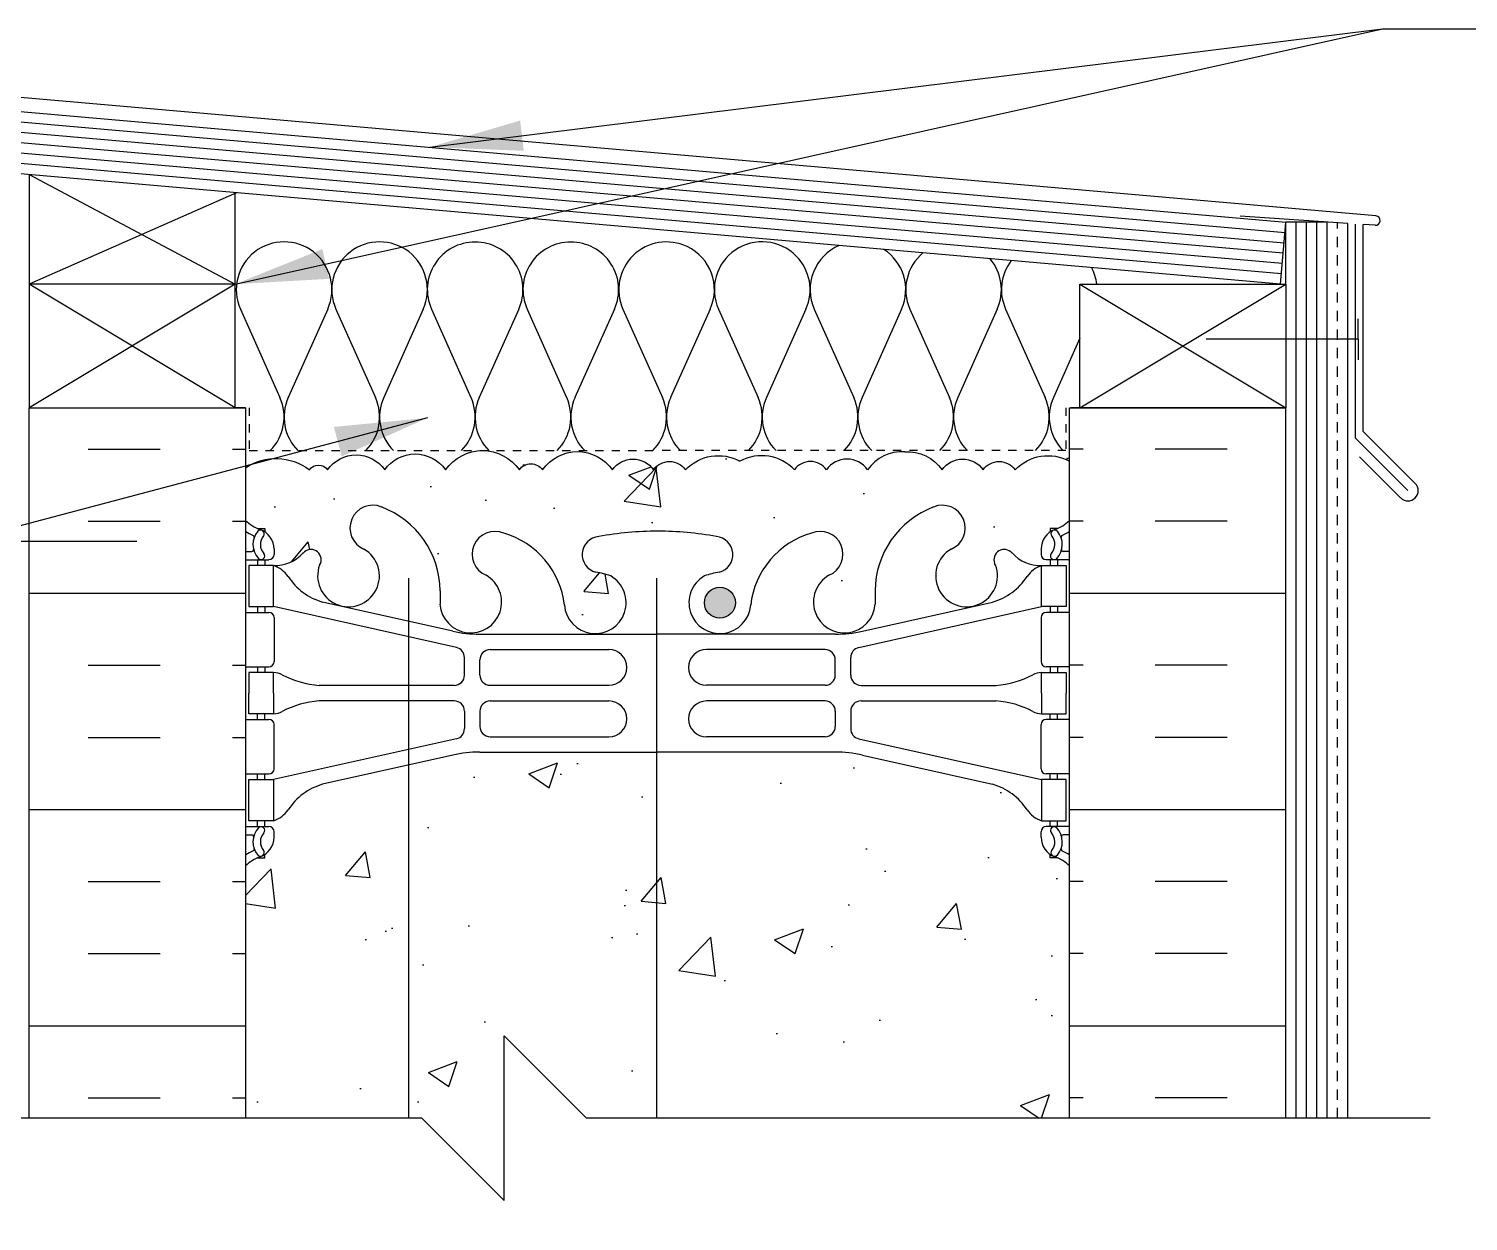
# Model space of a CAD drawing. Header units: inches. Extents: x 231.4 to 287.5, y 32.1 to 107.4.
# Drawn here: x 253.69 to 271.16, y 91.68 to 106.16 of the extents above; entities that cross this region are included whole.
import ezdxf

# ---------------------------------------------------------------- set-up
doc = ezdxf.new("R2010")
doc.units = ezdxf.units.IN
doc.header["$LTSCALE"] = 0.5
doc.header["$MEASUREMENT"] = 0
doc.linetypes.add('DASHED2', pattern=[0.375, 0.25, -0.125])
for name, color, linetype in [('HATCH', 12, 'Continuous'), ('line25', 2, 'Continuous'), ('LINE3', 3, 'Continuous'), ('LINE50', 5, 'Continuous'), ('LINE9', 9, 'Continuous'), ('TEXT', 4, 'Continuous'), ('Web_Edge', 9, 'Continuous')]:
    doc.layers.add(name, color=color, linetype=linetype)
doc.styles.add('DIM', font='romans.shx', dxfattribs={"width": 0.7})
doc.dimstyles.new('ext_12', dxfattribs={"dimscale": 12, "dimtxt": 0.09375, "dimasz": 0.09375, "dimexe": 0.09375, "dimexo": 0.0625, "dimgap": 0.0625, "dimtad": 1, "dimdec": 1, "dimzin": 3, "dimdsep": 46, "dimlunit": 4, "dimtxsty": 'DIM', "dimcen": 0.09, "dimdle": 0.09375, "dimclrt": 4, "dimadec": 0, "dimazin": 0, "dimtfac": 1, "dimtdec": 1, "dimtmove": 2, "dimatfit": 3, "dimfxl": 1, "dimfrac": 2, "dimtolj": 1, "dimtzin": 0, "dimarcsym": 0})

msp = doc.modelspace()

# ---------------------------------------------------------------- hatches: boundary and pattern name
at = {"layer": 'HATCH'}
h = msp.add_hatch(dxfattribs=at)
h.set_pattern_fill('INSUL', color=256, scale=7, style=0)
h.set_pattern_definition([(0, (-2669.8422, -312.8213), (0, 2.625), []), (0, (-2669.8422, -311.9463), (0, 2.625), [0.875, -0.875]), (0, (-2669.8422, -311.0713), (0, 2.625), [0.875, -0.875])])
h.paths.add_polyline_path([(256.319, 101.557), (253.694, 101.557), (253.694, 92.932), (256.319, 92.932)])
h = msp.add_hatch(dxfattribs=at)
h.set_pattern_fill('INSUL', color=256, scale=7, style=0)
h.set_pattern_definition([(180, (3192.481, -312.8213), (0, 2.625), []), (180, (3192.481, -311.9463), (0, 2.625), [0.875, -0.875]), (180, (3192.481, -311.0713), (0, 2.625), [0.875, -0.875])])
h.paths.add_polyline_path([(268.944, 101.557), (266.319, 101.557), (266.319, 92.932), (268.944, 92.932)])
h = msp.add_hatch(dxfattribs=at)
h.set_pattern_fill('AR-CONC', color=256, scale=0.5)
h.set_pattern_definition([(50, (0, 0), (3.5863, -0.31376), [0.375, -4.125]), (355, (0, 0), (-0.693757, 3.76096), [0.3, -3.3]), (100.4514, (0.299, -0.026), (2.892544, 3.4472), [0.3187, -3.50571]), (46.1842, (0, 1), (5.336207, -0.827596), [0.5625, -6.1875]), (96.6356, (0.4447, 0.931), (4.67331, 4.87059), [0.47805, -5.25857]), (351.1842, (0, 1), (4.67331, 4.87059), [0.45, -4.95]), (21, (0.5, 0.75), (2.984535, -2.013094), [0.375, -4.125]), (326, (0.5, 0.75), (1.216577, 3.62575), [0.3, -3.3]), (71.4514, (0.7487, 0.5822), (4.20111, 1.612656), [0.3187, -3.50571]), (37.5, (0, 0), (0.0607993, 1.664469), [0, -3.26, 0, -3.35, 0, -3.3125]), (7.5, (0, 0), (1.315348, 1.972059), [0, -1.91, 0, -3.185, 0, -1.2625]), (327.5, (-1.115, 0), (2.669112, -0.1127744), [0, -1.25, 0, -3.9, 0, -5.175]), (317.5, (-1.615, 0), (2.91593, 0.500525), [0, -1.625, 0, -2.59, 0, -3.675])])
h.paths.add_polyline_path([(264.882, 99.841, 2.155404), (265.421, 99.646), (265.409, 99.667, -0.834375), (265.621, 99.793, 0.23174), (265.978, 99.642), (266.083, 99.642), (266.083, 99.712), (266.036, 99.712, -0.414214), (265.973, 99.775), (265.973, 99.842, -0.249069), (266.083, 100.049), (266.083, 100.091), (266.173, 100.091, 0.08841), (266.319, 100.188), (266.319, 100.909, 0.336749), (265.657, 100.803, 0.520567), (265.27, 100.803, 0.520567), (264.771, 100.803, 0.259173), (264.319, 101.023, 0.259173), (263.868, 100.803, 0.520567), (263.368, 100.803, 0.520567), (262.981, 100.803, 0.336749), (262.319, 100.909, 0.336749), (261.657, 100.803, 0.520567), (261.27, 100.803, 0.520567), (260.771, 100.803, 0.520567), (259.924, 100.803, 0.520567), (259.642, 100.803, 0.520567), (258.747, 100.803, 0.520567), (258.008, 100.803, 0.520567), (257.315, 100.803, 0.520567), (257.094, 100.803, 0.321585), (256.319, 100.829), (256.319, 100.188, 0.088416), (256.465, 100.091), (256.555, 100.091), (256.555, 100.049, -0.249069), (256.665, 99.842), (256.665, 99.775, -0.414214), (256.603, 99.712), (256.555, 99.712), (256.555, 99.642), (256.66, 99.642, 0.231736), (257.018, 99.793, -0.8344), (257.23, 99.667), (257.218, 99.646, 2.155404), (257.756, 99.841, -1), (257.97, 100.352, -0.311223), (258.679, 99.336), (258.679, 99.171, 1.661382), (259.24, 99.523, -1), (259.453, 100.035, -0.30095), (260.189, 99.162, 1.661382), (260.751, 99.515, 0.055617), (260.571, 99.561, -0.843243), (260.606, 99.993, -0.047544), (261.319, 100.058, -0.047544), (262.033, 99.993, -0.843243), (262.068, 99.561, 0.055617), (261.888, 99.515, 1.661382), (262.449, 99.162, -0.30095), (263.186, 100.035, -1), (263.399, 99.523, 1.661382), (263.96, 99.171), (263.96, 99.336, -0.311223), (264.669, 100.352, -1)])
h.paths.add_polyline_path([(266.319, 95.996, 0.08841), (266.173, 96.093), (266.083, 96.093), (266.083, 96.135, -0.249069), (265.973, 96.342), (265.973, 96.41, -0.414214), (266.036, 96.472), (266.083, 96.472), (266.083, 96.542), (265.978, 96.542, -0.155529), (265.803, 96.676, 0.180914), (265.385, 96.987), (263.804, 97.34, 0.054974), (263.477, 97.376), (261.319, 97.376), (259.161, 97.376, 0.054974), (258.835, 97.34), (257.254, 96.987, 0.180914), (256.836, 96.676, -0.155529), (256.66, 96.542), (256.555, 96.542), (256.555, 96.472), (256.603, 96.472, -0.414214), (256.665, 96.41), (256.665, 96.342, -0.249069), (256.555, 96.135), (256.555, 96.093), (256.465, 96.093, 0.088416), (256.319, 95.996), (256.319, 92.932), (258.458, 92.932), (259.458, 91.932), (259.458, 93.932), (260.458, 92.932), (266.319, 92.932)])
h.paths.add_polyline_path([(266.319, 90.432), (260.458, 90.432), (259.458, 91.432), (259.458, 89.432), (258.458, 90.432), (256.319, 90.432), (256.319, 87.625, 0.088416), (256.465, 87.527), (256.555, 87.527), (256.555, 87.486, -0.249069), (256.665, 87.278), (256.665, 87.211, -0.414214), (256.603, 87.148), (256.555, 87.148), (256.555, 87.078), (256.66, 87.078, -0.155529), (256.836, 86.944, 0.180914), (257.254, 86.633), (258.835, 86.28, 0.054974), (259.161, 86.244), (261.319, 86.244), (263.477, 86.244, 0.054974), (263.804, 86.28), (265.385, 86.633, 0.180914), (265.803, 86.944, -0.155529), (265.978, 87.078), (266.083, 87.078), (266.083, 87.148), (266.036, 87.148, -0.414214), (265.973, 87.211), (265.973, 87.278, -0.249069), (266.083, 87.486), (266.083, 87.527), (266.173, 87.527, 0.08841), (266.319, 87.625)])
h.paths.add_polyline_path([(265.819, 79.149, 0.390098), (265.544, 79.448), (261.336, 79.632, 0.020761), (261.319, 79.632, 0.020761), (261.303, 79.632), (257.094, 79.448, 0.390098), (256.819, 79.149), (256.819, 78.588), (256.719, 78.588, -0.327813), (256.684, 78.54), (256.684, 78.537), (256.519, 78.537), (256.489, 78.508), (256.399, 78.508), (256.37, 78.537), (256.319, 78.537), (256.319, 78.403, -0.357642), (257.341, 78.087, -0.520567), (257.892, 78.204, -0.520567), (258.942, 78.204, -0.520567), (259.162, 78.204, -0.520567), (259.559, 78.204, -0.520567), (260.213, 78.204, -0.520567), (260.595, 78.204, -0.520567), (261.117, 78.204, -0.520567), (261.618, 78.204, -0.202806), (261.819, 78.33, -0.202806), (262.021, 78.204, -0.520567), (262.522, 78.204, -0.520567), (263.044, 78.204, -0.520567), (263.426, 78.204, -0.520567), (264.08, 78.204, -0.290815), (264.319, 78.304, -0.290815), (264.559, 78.204, -0.520567), (265.213, 78.204, -0.520567), (265.595, 78.204, -0.520567), (266.117, 78.204, -0.203361), (266.319, 78.331), (266.319, 78.537), (266.269, 78.537), (266.239, 78.508), (266.149, 78.508), (266.12, 78.537), (265.954, 78.537), (265.954, 78.54, -0.327813), (265.919, 78.588), (265.819, 78.588)])
h.paths.add_polyline_path([(266.319, 83.432, 0.08841), (266.173, 83.53), (266.083, 83.53), (266.083, 83.571, -0.249069), (265.973, 83.778), (265.973, 83.846, -0.414214), (266.036, 83.908), (266.083, 83.908), (266.083, 83.978), (265.978, 83.978, 0.231736), (265.621, 83.827, -0.8344), (265.409, 83.953), (265.421, 83.974, 2.155404), (264.882, 83.78, -1), (264.669, 83.269, -0.311223), (263.96, 84.285), (263.96, 84.45, 1.661382), (263.399, 84.097, -1), (263.186, 83.586, -0.30095), (262.449, 84.458, 1.661382), (261.888, 84.105, 0.055617), (262.068, 84.06, -0.843243), (262.033, 83.628, -0.047544), (261.319, 83.563, -0.047544), (260.606, 83.628, -0.843243), (260.571, 84.06, 0.055617), (260.751, 84.105, 1.661382), (260.189, 84.458, -0.30095), (259.453, 83.586, -1), (259.24, 84.097, 1.661382), (258.679, 84.45), (258.679, 84.285, -0.311223), (257.97, 83.269, -1), (257.756, 83.78, 2.155404), (257.218, 83.974), (257.23, 83.953, -0.834375), (257.018, 83.827, 0.23174), (256.66, 83.978), (256.555, 83.978), (256.555, 83.908), (256.603, 83.908, -0.414214), (256.665, 83.846), (256.665, 83.778, -0.249069), (256.555, 83.571), (256.555, 83.53), (256.465, 83.53, 0.088416), (256.319, 83.432), (256.319, 81.428), (256.399, 81.508), (256.489, 81.508), (256.519, 81.478), (256.669, 81.478, -0.414214), (256.719, 81.428), (256.819, 81.428), (256.819, 80.867, 0.390098), (257.094, 80.568), (261.303, 80.384, 0.020761), (261.319, 80.384, 0.020761), (261.336, 80.384), (265.544, 80.568, 0.390098), (265.819, 80.867), (265.819, 81.428), (265.919, 81.428, -0.414214), (265.969, 81.478), (266.069, 81.478), (266.119, 81.478), (266.149, 81.508), (266.239, 81.508), (266.319, 81.428), (266.319, 81.432)])
h.paths.add_polyline_path([(266.319, 74.182), (268.319, 76.182), (280.629, 76.182), (282.033, 75.192), (282.033, 72.432), (281.673, 72.432), (281.673, 70.932), (283.923, 70.932), (285.215, 70.932), (285.215, 72.432), (284.215, 73.432), (285.813, 73.432), (285.813, 73.835), (285.215, 74.432), (285.215, 78.182), (266.319, 78.182), (266.319, 78.331, 0.203361), (266.117, 78.204, 0.520567), (265.595, 78.204, 0.520567), (265.213, 78.204, 0.520567), (264.559, 78.204, 0.290815), (264.319, 78.304, 0.290815), (264.08, 78.204, 0.520567), (263.426, 78.204, 0.520567), (263.044, 78.204, 0.520567), (262.522, 78.204, 0.520567), (262.021, 78.204, 0.202806), (261.819, 78.33, 0.202806), (261.618, 78.204, 0.520567), (261.117, 78.204, 0.520567), (260.595, 78.204, 0.520567), (260.213, 78.204, 0.520567), (259.559, 78.204, 0.520567), (259.162, 78.204, 0.520567), (258.942, 78.204, 0.520567), (257.892, 78.204, 0.520567), (257.341, 78.087, 0.357642), (256.319, 78.403), (256.319, 77.787), (256.684, 77.787), (256.684, 76.587), (256.319, 76.587), (256.319, 75.837), (256.684, 75.837), (256.684, 74.637), (256.319, 74.637), (256.319, 73.887), (256.684, 73.887), (256.684, 72.807), (256.319, 72.807), (256.319, 72.057), (256.684, 72.057), (256.684, 70.977), (256.319, 70.977), (256.319, 70.227), (256.684, 70.227), (256.684, 69.027), (256.319, 69.027), (256.319, 68.277), (256.684, 68.277), (256.684, 67.807, -0.305478), (257.027, 67.681, -0.520567), (257.528, 67.681, -0.520567), (258.05, 67.681, -0.520567), (258.432, 67.681, -0.520567), (259.086, 67.681, -0.520567), (259.483, 67.681, -0.520567), (259.703, 67.681, -0.520567), (260.754, 67.681, -0.520567), (261.305, 67.563, -0.257048), (261.819, 67.879, -0.257048), (262.334, 67.563, -0.520567), (262.885, 67.681, -0.520567), (263.936, 67.681, -0.520567), (264.156, 67.681, -0.206539), (264.319, 67.781, -0.206539), (264.483, 67.681, -0.520567), (264.703, 67.681, -0.520567), (265.754, 67.681, -0.164458), (265.954, 67.771), (265.954, 68.277), (266.319, 68.277), (266.319, 68.682)])
h.paths.add_polyline_path([(265.819, 67.216), (265.919, 67.216, -0.327813), (265.954, 67.263), (265.954, 67.771, 0.164458), (265.754, 67.681, 0.520567), (264.703, 67.681, 0.520567), (264.483, 67.681, 0.206539), (264.319, 67.781, 0.206539), (264.156, 67.681, 0.520567), (263.936, 67.681, 0.520567), (262.885, 67.681, 0.520567), (262.334, 67.563, 0.257048), (261.819, 67.879, 0.257048), (261.305, 67.563, 0.520567), (260.754, 67.681, 0.520567), (259.703, 67.681, 0.520567), (259.483, 67.681, 0.520567), (259.086, 67.681, 0.520567), (258.432, 67.681, 0.520567), (258.05, 67.681, 0.520567), (257.528, 67.681, 0.520567), (257.027, 67.681, 0.305478), (256.684, 67.807), (256.684, 67.263, -0.327813), (256.719, 67.216), (256.819, 67.216), (256.819, 66.655, 0.390098), (257.094, 66.356), (261.303, 66.172, 0.020761), (261.319, 66.171, 0.020761), (261.336, 66.172), (265.544, 66.356, 0.390098), (265.819, 66.655)])
h.paths.add_polyline_path([(266.319, 64.376), (266.239, 64.296), (266.149, 64.296), (266.119, 64.326), (265.969, 64.326, -0.414214), (265.919, 64.376), (265.819, 64.376), (265.819, 64.937, 0.390098), (265.544, 65.236), (261.336, 65.419, 0.020761), (261.319, 65.42, 0.020761), (261.303, 65.419), (257.094, 65.236, 0.390098), (256.819, 64.937), (256.819, 64.376), (256.719, 64.376, -0.414214), (256.669, 64.326), (256.569, 64.326), (256.519, 64.326), (256.489, 64.296), (256.399, 64.296), (256.319, 64.376), (256.319, 63.432), (256.319, 61.432, 0.088416), (256.465, 61.335), (256.555, 61.335), (256.555, 61.293, -0.249069), (256.665, 61.086), (256.665, 61.019, -0.414214), (256.603, 60.956), (256.555, 60.956), (256.555, 60.886), (256.66, 60.886, 0.231736), (257.018, 61.037, -0.8344), (257.23, 60.912), (257.218, 60.89, 2.155404), (257.756, 61.085, -1), (257.97, 61.596, -0.311223), (258.679, 60.58), (258.679, 60.415, 1.661382), (259.24, 60.768, -1), (259.453, 61.279, -0.30095), (260.189, 60.406, 1.661382), (260.751, 60.759, 0.055617), (260.571, 60.805, -0.843243), (260.606, 61.237, -0.047544), (261.319, 61.302, -0.047544), (262.033, 61.237, -0.843243), (262.068, 60.805, 0.055617), (261.888, 60.759, 1.661382), (262.449, 60.406, -0.30095), (263.186, 61.279, -1), (263.399, 60.768, 1.661382), (263.96, 60.415), (263.96, 60.58, -0.311223), (264.669, 61.596, -1), (264.882, 61.085, 2.155404), (265.421, 60.89), (265.409, 60.912, -0.834375), (265.621, 61.037, 0.23174), (265.978, 60.886), (266.083, 60.886), (266.083, 60.956), (266.036, 60.956, -0.414214), (265.973, 61.019), (265.973, 61.086, -0.249069), (266.083, 61.293), (266.083, 61.335), (266.173, 61.335, 0.08841), (266.319, 61.432)])
h.paths.add_polyline_path([(265.819, 65.914, 0.425773), (265.56, 66.164), (261.703, 66.013, 0.390098), (261.519, 65.813), (261.519, 65.778, 0.390098), (261.703, 65.579), (265.56, 65.427, 0.425773), (265.819, 65.677)])
h.paths.add_polyline_path([(261.119, 65.778), (261.119, 65.813, 0.390098), (260.936, 66.013), (257.079, 66.164, 0.425773), (256.819, 65.914), (256.819, 65.677, 0.425773), (257.079, 65.427), (260.936, 65.579, 0.390098)])
h.paths.add_polyline_path([(260.936, 80.225), (257.079, 80.377, 0.425773), (256.819, 80.127), (256.819, 79.889, 0.425773), (257.079, 79.639), (260.936, 79.791, 0.390098), (261.119, 79.99), (261.119, 80.026, 0.390098)])
h.paths.add_polyline_path([(265.819, 80.127, 0.425773), (265.56, 80.377), (261.703, 80.225, 0.390098), (261.519, 80.026), (261.519, 79.99, 0.390098), (261.703, 79.791), (265.56, 79.639, 0.425773), (265.819, 79.889)])
h.paths.add_polyline_path([(266.319, 57.24, 0.08841), (266.173, 57.337), (266.083, 57.337), (266.083, 57.379, -0.249069), (265.973, 57.586), (265.973, 57.654, -0.414214), (266.036, 57.716), (266.083, 57.716), (266.083, 57.786), (265.978, 57.786, -0.155529), (265.803, 57.92, 0.180914), (265.385, 58.232), (263.804, 58.584, 0.054974), (263.477, 58.621), (261.319, 58.621), (259.161, 58.621, 0.054974), (258.835, 58.584), (257.254, 58.232, 0.180914), (256.836, 57.92, -0.155529), (256.66, 57.786), (256.555, 57.786), (256.555, 57.716), (256.603, 57.716, -0.414214), (256.665, 57.654), (256.665, 57.586, -0.249069), (256.555, 57.379), (256.555, 57.337), (256.465, 57.337, 0.088416), (256.319, 57.24), (256.319, 54.432), (259.114, 54.432), (260.114, 53.432), (260.114, 55.432), (261.114, 54.432), (266.319, 54.432)])
at = {"layer": 'LINE3'}
h = msp.add_hatch(color=256, dxfattribs=at)
h.paths.add_polyline_path([(262.26, 99.224, 0.831395), (261.891, 99.224)])
h.paths.add_polyline_path([(262.263, 99.19, 0.045935), (262.26, 99.224), (261.891, 99.224, 0.045935), (261.888, 99.19, 1)])

# ---------------------------------------------------------------- linework, layer by layer
at = {"layer": 'HATCH'}
for p, q in [((270.035, 103.885), (249.069, 105.719)), ((268.933, 103.68), (249.268, 105.4)), ((268.911, 103.431), (249.246, 105.151)), ((268.922, 103.555), (249.257, 105.276)), ((268.9, 103.306), (249.235, 105.027)), ((268.89, 103.182), (249.224, 104.902)), ((253.694, 104.386), (256.194, 103.057)), ((256.21, 104.166), (253.694, 103.057)), ((269.694, 103.791), (268.387, 103.883)), ((269.069, 92.932), (269.069, 103.809)), ((269.194, 92.932), (269.194, 103.809)), ((269.319, 92.932), (269.319, 103.809)), ((269.694, 92.932), (269.694, 103.791)), ((269.788, 101.186), (269.788, 103.784)), ((270.026, 103.772), (269.882, 103.78)), ((269.882, 101.269), (269.882, 103.78)), ((256.194, 101.557), (253.694, 103.057)), ((256.194, 103.057), (253.694, 101.557)), ((266.444, 101.557), (268.944, 103.057)), ((266.444, 103.057), (268.944, 101.557)), ((256.257, 102.754), (256.737, 101.681)), ((257.316, 102.754), (256.837, 101.68)), ((257.416, 102.754), (257.896, 101.681)), ((258.475, 102.754), (257.997, 101.68)), ((258.576, 102.754), (259.055, 101.681)), ((259.635, 102.754), (259.156, 101.681)), ((259.737, 102.754), (260.216, 101.681)), ((260.797, 102.754), (260.317, 101.681)), ((260.898, 102.754), (261.378, 101.681)), ((261.958, 102.754), (261.478, 101.681)), ((262.059, 102.754), (262.539, 101.681)), ((263.119, 102.754), (262.639, 101.681)), ((263.22, 102.754), (263.7, 101.681)), ((264.28, 102.754), (263.801, 101.681)), ((264.381, 102.754), (264.861, 101.681)), ((265.441, 102.754), (264.961, 101.681)), ((265.542, 102.754), (266.022, 101.681)), ((266.444, 102.401), (266.122, 101.681)), ((269.788, 101.186), (270.425, 100.55)), ((269.882, 101.269), (270.513, 100.638)), ((269.838, 100.96), (270.336, 100.461))]:
    msp.add_line(p, q, dxfattribs=at)
at = {"layer": 'HATCH', "color": 6, "linetype": 'DASHED2', "ltscale": 0.5}
for points in [[(255.007, 101.557), (256.363, 101.557), (256.363, 101.036), (261.319, 101.036)], [(267.632, 101.557), (266.275, 101.557), (266.275, 101.036), (261.319, 101.036)]]:
    msp.add_lwpolyline(points, dxfattribs=at)
at = {"layer": 'HATCH'}
for points in [[(256.319, 100.829, -0.321585), (257.094, 100.803, -0.520567), (257.315, 100.803, -0.520567), (258.008, 100.803, -0.520567), (258.747, 100.803, -0.520567), (259.642, 100.803, -0.520567), (259.924, 100.803, -0.520567), (260.771, 100.803, -0.520567), (261.27, 100.803, -0.520567), (261.657, 100.803, -0.336749), (262.319, 100.909)], [(264.319, 101.023, 0.259173), (263.868, 100.803, 0.520567), (263.368, 100.803, 0.520567), (262.981, 100.803, 0.336749), (262.319, 100.909)], [(264.319, 101.023, -0.259173), (264.771, 100.803, -0.520567), (265.27, 100.803, -0.520567), (265.657, 100.803, -0.336749), (266.319, 100.909)]]:
    msp.add_lwpolyline(points, format="xyb", dxfattribs=at)
for centre, radius, start, end in [((270.031, 103.828), 0.0567, 265, 85), ((256.787, 102.99), 0.58, 335.9664, 204.0694), ((257.946, 102.99), 0.58, 335.9664, 204.0694), ((259.102, 102.99), 0.577, 89.6769, 204.2169), ((259.109, 102.99), 0.577, 335.7834, 90.4023), ((260.263, 102.99), 0.577, 89.5977, 204.2166), ((260.27, 102.99), 0.577, 335.7831, 90.3231), ((261.427, 102.99), 0.579, 64.3407, 204.1188), ((261.432, 102.99), 0.577, 335.7831, 64.7825), ((262.588, 102.991), 0.58, 44.4136, 204.1148), ((263.75, 102.991), 0.58, 112.8767, 204.1145), ((263.75, 102.991), 0.58, 335.8855, 57.1233), ((264.911, 102.991), 0.58, 129.794, 204.1145), ((262.593, 102.99), 0.577, 335.7831, 44.7269), ((264.911, 102.991), 0.58, 335.8855, 40.206), ((266.072, 102.991), 0.58, 142.6335, 204.1145), ((266.072, 102.991), 0.58, 6.5658, 27.3665), ((256.207, 101.444), 0.58, 315.3149, 24.0694), ((257.367, 101.444), 0.58, 155.9664, 224.6851), ((257.366, 101.444), 0.58, 315.3149, 24.0694), ((258.526, 101.444), 0.58, 155.9664, 224.6851), ((258.526, 101.444), 0.58, 315.3149, 24.0694), ((259.685, 101.444), 0.58, 155.9306, 224.6851), ((259.687, 101.444), 0.58, 315.3149, 24.0694), ((260.847, 101.444), 0.58, 155.9306, 224.6851), ((260.848, 101.444), 0.58, 315.3149, 24.0694), ((262.008, 101.444), 0.58, 155.9306, 224.6851), ((262.009, 101.444), 0.58, 315.3149, 24.0694), ((263.169, 101.444), 0.58, 155.9306, 224.6851), ((263.17, 101.444), 0.58, 315.3149, 24.0694), ((264.33, 101.444), 0.58, 155.9306, 224.6851), ((264.331, 101.444), 0.58, 315.3149, 24.0694), ((265.491, 101.444), 0.58, 155.9306, 224.6851), ((265.492, 101.444), 0.58, 315.3149, 24.0694), ((266.652, 101.444), 0.58, 155.9306, 224.6851), ((257.366, 101.444), 0.58, 270, 270.0458), ((257.367, 101.444), 0.58, 269.9771, 270), ((259.685, 101.444), 0.58, 270, 273.6965), ((259.687, 101.444), 0.58, 280.1122, 281.3565), ((266.004, 101.444), 0.58, 297.6798, 302.977), ((270.425, 100.55), 0.125, 225, 45)]:
    msp.add_arc(centre, radius, start, end, dxfattribs=at)
at = {"layer": 'line25'}
for p, q in [((268.944, 103.804), (249.279, 105.525)), ((268.879, 103.057), (249.213, 104.778)), ((253.694, 104.386), (253.694, 101.557)), ((256.194, 101.557), (256.194, 104.167)), ((268.879, 103.057), (268.944, 103.804)), ((268.944, 103.057), (268.944, 103.809)), ((269.444, 103.809), (268.944, 103.809)), ((269.444, 92.932), (269.444, 103.809)), ((256.194, 103.057), (253.694, 103.057)), ((253.694, 101.557), (256.194, 101.557)), ((256.319, 101.557), (256.194, 101.557)), ((256.319, 101.557), (256.319, 92.932)), ((266.319, 101.557), (266.444, 101.557)), ((266.319, 92.932), (266.319, 101.557))]:
    msp.add_line(p, q, dxfattribs=at)
msp.add_lwpolyline([(268.944, 103.057), (268.944, 101.557), (266.444, 101.557), (266.444, 103.057)], close=True, dxfattribs=at)
at = {"layer": 'LINE3'}
for p, q in [((258.296, 99.488), (258.296, 92.932)), ((261.305, 99.488), (261.305, 92.932))]:
    msp.add_line(p, q, dxfattribs=at)
msp.add_circle((262.075, 99.19), 0.188, dxfattribs=at)
at = {"layer": 'LINE50', "color": 9, "linetype": 'DASHED2'}
msp.add_line((269.569, 92.932), (269.569, 103.8), dxfattribs=at)
at = {"layer": 'LINE50'}
for p, q in [((253.694, 101.557), (256.319, 101.557)), ((253.694, 92.932), (253.694, 101.557)), ((266.319, 101.557), (268.944, 101.557)), ((268.944, 92.932), (268.944, 101.557))]:
    msp.add_line(p, q, dxfattribs=at)
at = {"layer": 'LINE9'}
for p, q in [((269.822, 102.387), (269.822, 102.637)), ((269.822, 102.387), (267.977, 102.387)), ((269.822, 102.387), (269.822, 102.137)), ((253.156, 99.937), (255.002, 99.937)), ((259.458, 91.932), (259.458, 93.932)), ((260.458, 92.932), (259.458, 93.932)), ((258.458, 92.932), (248.222, 92.932)), ((258.458, 92.932), (259.458, 91.932)), ((270.694, 92.932), (260.458, 92.932))]:
    msp.add_line(p, q, dxfattribs=at)
at = {"layer": 'Web_Edge'}
for p, q in [((256.465, 100.091), (256.555, 100.091)), ((256.555, 100.091), (256.555, 100.049)), ((266.173, 100.091), (266.083, 100.091)), ((266.083, 100.091), (266.083, 100.049)), ((256.319, 99.812), (256.397, 99.812)), ((256.665, 99.842), (256.665, 99.775)), ((265.973, 99.842), (265.973, 99.775)), ((266.319, 99.812), (266.241, 99.812)), ((256.319, 99.712), (256.603, 99.712)), ((256.465, 99.712), (256.465, 99.642)), ((256.555, 99.712), (256.555, 99.642)), ((257.218, 99.646), (257.23, 99.667)), ((265.421, 99.646), (265.409, 99.667)), ((266.319, 99.712), (266.036, 99.712)), ((266.083, 99.712), (266.083, 99.642)), ((266.173, 99.712), (266.173, 99.642)), ((258.679, 99.336), (258.679, 99.171)), ((263.96, 99.336), (263.96, 99.171)), ((256.319, 99.072), (256.603, 99.072)), ((256.465, 99.142), (256.465, 99.072)), ((256.555, 99.142), (256.555, 99.072)), ((258.878, 98.645), (256.66, 99.142)), ((258.835, 98.844), (257.254, 99.197)), ((263.761, 98.645), (265.978, 99.142)), ((263.804, 98.844), (265.385, 99.197)), ((266.319, 99.072), (266.036, 99.072)), ((266.083, 99.142), (266.083, 99.072)), ((266.173, 99.142), (266.173, 99.072)), ((256.665, 99.01), (256.665, 98.475)), ((265.973, 99.01), (265.973, 98.475)), ((259.161, 98.808), (261.319, 98.808)), ((263.477, 98.808), (261.319, 98.808)), ((258.976, 98.311), (258.976, 98.523)), ((259.288, 98.621), (260.728, 98.621)), ((263.351, 98.621), (261.911, 98.621)), ((263.663, 98.311), (263.663, 98.523)), ((256.319, 98.412), (256.603, 98.412)), ((256.465, 98.412), (256.465, 98.342)), ((256.555, 98.412), (256.555, 98.342)), ((259.163, 98.312), (259.163, 98.496)), ((263.476, 98.312), (263.476, 98.496)), ((266.319, 98.412), (266.036, 98.412)), ((266.083, 98.412), (266.083, 98.342)), ((266.173, 98.412), (266.173, 98.342)), ((258.851, 98.186), (257.213, 98.186)), ((259.288, 98.187), (260.728, 98.187)), ((263.351, 98.187), (261.911, 98.187)), ((263.788, 98.186), (265.426, 98.186)), ((258.851, 97.998), (257.213, 97.998)), ((259.288, 97.997), (260.728, 97.997)), ((263.351, 97.997), (261.911, 97.997)), ((263.788, 97.998), (265.426, 97.998)), ((256.465, 97.772), (256.465, 97.842)), ((256.555, 97.772), (256.555, 97.842)), ((258.976, 97.873), (258.976, 97.661)), ((259.163, 97.872), (259.163, 97.688)), ((263.476, 97.872), (263.476, 97.688)), ((263.663, 97.873), (263.663, 97.661)), ((266.083, 97.772), (266.083, 97.842)), ((266.173, 97.772), (266.173, 97.842)), ((256.319, 97.772), (256.603, 97.772)), ((256.665, 97.175), (256.665, 97.71)), ((265.973, 97.175), (265.973, 97.71)), ((266.319, 97.772), (266.036, 97.772)), ((258.878, 97.539), (256.66, 97.042)), ((259.288, 97.563), (260.728, 97.563)), ((263.351, 97.563), (261.911, 97.563)), ((263.761, 97.539), (265.978, 97.042)), ((258.835, 97.34), (257.254, 96.987)), ((259.161, 97.376), (261.319, 97.376)), ((263.477, 97.376), (261.319, 97.376)), ((263.804, 97.34), (265.385, 96.987)), ((256.319, 97.112), (256.603, 97.112)), ((256.465, 97.042), (256.465, 97.112)), ((256.555, 97.042), (256.555, 97.112)), ((266.319, 97.112), (266.036, 97.112)), ((266.083, 97.042), (266.083, 97.112)), ((266.173, 97.042), (266.173, 97.112)), ((256.319, 96.472), (256.603, 96.472)), ((256.465, 96.472), (256.465, 96.542)), ((256.555, 96.472), (256.555, 96.542)), ((266.319, 96.472), (266.036, 96.472)), ((266.083, 96.472), (266.083, 96.542)), ((266.173, 96.472), (266.173, 96.542)), ((256.319, 96.372), (256.397, 96.372)), ((256.665, 96.342), (256.665, 96.41)), ((265.973, 96.342), (265.973, 96.41)), ((266.319, 96.372), (266.241, 96.372)), ((256.465, 96.093), (256.555, 96.093)), ((256.555, 96.093), (256.555, 96.135)), ((266.083, 96.093), (266.083, 96.135)), ((266.173, 96.093), (266.083, 96.093))]:
    msp.add_line(p, q, dxfattribs=at)
for points in [[(256.36, 99.142), (256.66, 99.142), (256.66, 99.642), (256.36, 99.642)], [(266.278, 99.142), (265.978, 99.142), (265.978, 99.642), (266.278, 99.642)], [(256.36, 97.042), (256.66, 97.042), (256.66, 96.542), (256.36, 96.542)], [(266.278, 97.042), (265.978, 97.042), (265.978, 96.542), (266.278, 96.542)]]:
    msp.add_lwpolyline(points, close=True, dxfattribs=at)
for points in [[(256.66, 98.092), (256.66, 98.342), (256.36, 98.342), (256.36, 98.092)], [(265.978, 98.092), (265.978, 98.342), (266.278, 98.342), (266.278, 98.092)], [(256.66, 98.092), (256.66, 97.842), (256.36, 97.842), (256.36, 98.092)], [(265.978, 98.092), (265.978, 97.842), (266.278, 97.842), (266.278, 98.092)]]:
    msp.add_lwpolyline(points, dxfattribs=at)
for centre, radius, start, end in [((257.863, 100.096), 0.277, 67.32, 247.32), ((257.587, 99.329), 1.092, 0.3332, 69.4825), ((265.051, 99.329), 1.092, 110.5175, 179.6668), ((264.775, 100.096), 0.277, 292.68, 112.68), ((256.665, 100.549), 0.5, 226.2109, 250.5288), ((265.973, 100.549), 0.5, 289.4712, 313.7878), ((256.665, 100.549), 0.6, 234.7832, 245.0748), ((256.659, 99.897), 0.25, 140.1145, 222.4609), ((256.403, 99.986), 0.021, 343.464, 63.9957), ((256.501, 100.027), 0.045, 321.448, 139.1879), ((256.415, 99.842), 0.25, 0, 70.5288), ((256.659, 99.897), 0.16, 140.0001, 222.4609), ((259.346, 99.779), 0.277, 67.32, 247.32), ((259.162, 99.042), 1.034, 6.6669, 73.6635), ((260.625, 99.774), 0.22, 95.1835, 255.7396), ((261.302, 96.28), 3.777, 89.7394, 100.6275), ((261.337, 96.28), 3.777, 79.3725, 90.2606), ((262.013, 99.774), 0.22, 284.2604, 84.8165), ((263.476, 99.042), 1.034, 106.3365, 173.3331), ((263.292, 99.779), 0.277, 292.68, 112.68), ((266.223, 99.842), 0.25, 109.4712, 180), ((266.137, 100.027), 0.045, 40.8121, 218.552), ((265.98, 99.897), 0.16, 317.5391, 39.9999), ((265.98, 99.897), 0.25, 317.5391, 39.8855), ((266.235, 99.986), 0.021, 116.0043, 196.536), ((265.973, 100.549), 0.6, 294.9252, 305.2168), ((256.397, 99.832), 0.0196, 269.4032, 15.4901), ((256.508, 99.758), 0.045, 222.4609, 42.4609), ((256.603, 99.775), 0.0625, 270, 0), ((256.685, 100.083), 0.441, 266.7976, 318.9873), ((257.112, 99.711), 0.125, 339.6243, 138.9873), ((257.569, 99.516), 0.375, 159.6243, 60.0685), ((265.069, 99.516), 0.375, 119.9315, 20.3757), ((265.526, 99.711), 0.125, 41.0127, 200.3757), ((265.954, 100.083), 0.441, 221.0127, 273.2024), ((266.036, 99.775), 0.0625, 180, 270), ((266.131, 99.758), 0.045, 137.5391, 317.5391), ((266.241, 99.832), 0.0196, 164.5099, 270.5968), ((256.538, 99.299), 0.364, 34.9775, 70.3387), ((266.101, 99.299), 0.364, 109.6613, 145.0225), ((257.461, 99.911), 0.743, 212.7919, 253.8107), ((259.052, 99.198), 0.375, 184.2448, 60.0685), ((260.563, 99.19), 0.375, 184.2448, 60.0685), ((260.457, 98.734), 0.834, 69.3729, 82.1063), ((262.075, 99.19), 0.375, 119.9315, 355.7552), ((262.182, 98.734), 0.834, 97.8937, 110.6271), ((263.586, 99.198), 0.375, 119.9315, 355.7552), ((265.178, 99.911), 0.743, 286.1893, 327.2081), ((256.603, 99.01), 0.0625, 0, 90), ((266.036, 99.01), 0.0625, 90, 180), ((259.161, 100.308), 1.5, 257.4135, 270), ((263.477, 100.308), 1.5, 270, 282.5865), ((258.851, 98.523), 0.125, 0, 77.3767), ((259.288, 98.496), 0.125, 90, 180), ((260.728, 98.404), 0.217, 270, 90), ((261.911, 98.404), 0.217, 90, 270), ((263.351, 98.496), 0.125, 0, 90), ((263.788, 98.523), 0.125, 102.6233, 180), ((256.603, 98.475), 0.0625, 270, 0), ((256.656, 98.123), 0.219, 60.4937, 88.92), ((265.982, 98.123), 0.219, 91.08, 119.5063), ((266.036, 98.475), 0.0625, 180, 270), ((257.302, 99.353), 1.17, 242.6365, 265.6505), ((258.851, 98.311), 0.125, 270, 0), ((259.288, 98.312), 0.125, 180, 270), ((263.351, 98.312), 0.125, 270, 360), ((263.788, 98.311), 0.125, 180, 270), ((265.337, 99.353), 1.17, 274.3495, 297.3635), ((257.302, 96.831), 1.17, 94.3495, 117.3635), ((258.851, 97.873), 0.125, 0, 90), ((259.288, 97.872), 0.125, 90, 180), ((260.728, 97.78), 0.217, 270, 90), ((261.911, 97.78), 0.217, 90, 270), ((263.351, 97.872), 0.125, 0, 90), ((263.788, 97.873), 0.125, 90, 180), ((265.337, 96.831), 1.17, 62.6365, 85.6505), ((256.656, 98.061), 0.219, 271.08, 299.5063), ((265.982, 98.061), 0.219, 240.4937, 268.92), ((256.603, 97.71), 0.0625, 0, 90), ((258.851, 97.661), 0.125, 282.6233, 0), ((259.288, 97.688), 0.125, 180, 270), ((263.351, 97.688), 0.125, 270, 0), ((263.788, 97.661), 0.125, 180, 257.3767), ((266.036, 97.71), 0.0625, 90, 180), ((259.161, 95.876), 1.5, 90, 102.5865), ((263.477, 95.876), 1.5, 77.4135, 90), ((256.603, 97.175), 0.0625, 270, 0), ((266.036, 97.175), 0.0625, 180, 270), ((257.461, 96.273), 0.743, 106.1893, 147.2081), ((265.178, 96.273), 0.743, 32.7919, 73.8107), ((256.538, 96.885), 0.364, 289.6613, 325.0225), ((266.101, 96.885), 0.364, 214.9775, 250.3387), ((256.659, 96.287), 0.25, 137.5391, 219.8855), ((256.508, 96.426), 0.045, 317.5391, 137.5391), ((256.603, 96.41), 0.0625, 360, 90), ((266.036, 96.41), 0.0625, 90, 180), ((266.131, 96.426), 0.045, 42.4609, 222.4609), ((265.98, 96.287), 0.25, 320.1145, 42.4609), ((256.397, 96.352), 0.0196, 344.5099, 90.5968), ((256.659, 96.287), 0.16, 137.5391, 219.9999), ((256.415, 96.342), 0.25, 289.4712, 360), ((266.223, 96.342), 0.25, 180, 250.5288), ((265.98, 96.287), 0.16, 320.0001, 42.4609), ((266.241, 96.352), 0.0196, 89.4032, 195.4901), ((256.665, 95.635), 0.6, 114.9252, 125.2168), ((256.665, 95.635), 0.5, 109.4712, 133.7891), ((256.403, 96.198), 0.021, 296.0043, 16.536), ((256.501, 96.157), 0.045, 220.8121, 38.552), ((266.137, 96.157), 0.045, 141.448, 319.1879), ((265.973, 95.635), 0.5, 46.2122, 70.5288), ((266.235, 96.198), 0.021, 163.464, 243.9957), ((265.973, 95.635), 0.6, 54.7842, 65.0748)]:
    msp.add_arc(centre, radius, start, end, dxfattribs=at)
for points in [[(259.163, 98.317), (259.163, 98.491)], [(263.476, 98.317), (263.476, 98.491)], [(259.163, 97.867), (259.163, 97.693)], [(263.476, 97.867), (263.476, 97.693)]]:
    msp.add_open_spline(points, degree=1, dxfattribs=at)

# ---------------------------------------------------------------- leaders
at = {"layer": 'TEXT'}
for points, override in [([(256.194, 103.057), (270.114, 106.156)], {"dimgap": 0.0625, "dimtad": 0}), ([(258.557, 104.72), (270.114, 106.156), (275.202, 106.156)], {"dimgap": 0.0625, "dimtad": 0}), ([(258.526, 101.433), (246.778, 98.321), (242.538, 98.321)], {"dimtad": 0})]:
    msp.add_leader(points, dimstyle='ext_12', override=override, dxfattribs=at)

doc.saveas('drawing.dxf')
